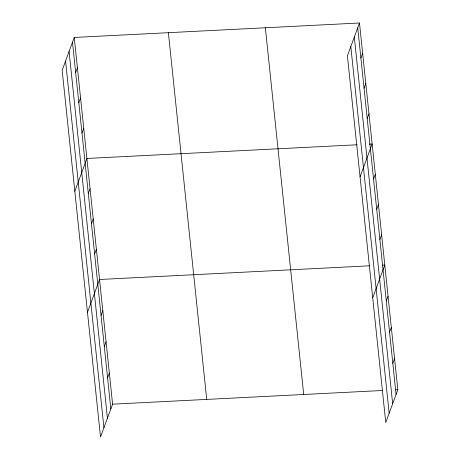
<?xml version="1.0" encoding="UTF-8"?>
<svg xmlns="http://www.w3.org/2000/svg" width="460" height="460" viewBox="0 0 460 460"><rect width="100%" height="100%" fill="white"/><g stroke="black" fill="none" stroke-linecap="round" stroke-linejoin="round"><path stroke-width="0.69" d="M74.244 37.456L62.169 70.282L100.516 437L112.591 404.173L74.244 37.456L359.484 23L397.831 389.718L385.756 422.544L347.409 55.827L359.484 23M75.653 72.484L77.412 67.712M78.815 102.735L80.575 97.963M81.984 132.992L83.737 128.219M74.825 191.297L86.9 158.47L357.161 144.773M88.308 193.499L90.062 188.726M91.471 223.755L93.23 218.983M94.633 254.006L96.393 249.234M87.475 312.317L99.555 279.49L369.817 265.794M101.056 315.433L102.816 310.661M104.316 346.604L106.076 341.832M107.577 377.775L109.336 373.002M360.893 58.029L362.647 53.256M364.055 88.28L365.809 83.507M367.218 118.536L368.978 113.764M360.059 176.841L372.14 144.014L369.288 144.164M373.549 179.043L375.303 174.271M376.711 209.3L378.465 204.527M379.874 239.551L381.627 234.778M372.715 297.861L384.796 265.035L382.657 265.144M386.296 300.978L388.05 296.205M389.557 332.149L391.31 327.376M392.817 363.32L394.571 358.547M112.591 404.173L382.145 390.511M395.692 389.827L397.831 389.718M357.73 27.772L396.077 394.49M354.321 37.03L392.667 403.748M350.813 46.569L389.16 413.287M265.357 27.772L303.703 394.49M168.377 32.683L206.724 399.406M72.49 42.228L110.837 408.946M69.086 51.486L107.433 418.203M65.573 61.025L103.92 427.742"/></g></svg>
